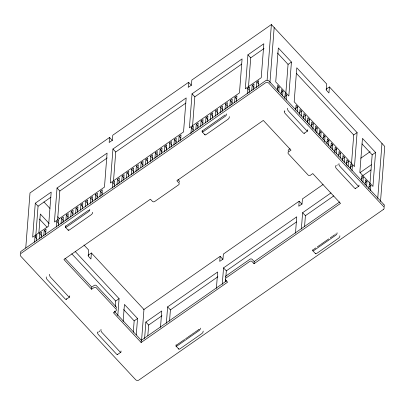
<?xml version="1.0" encoding="UTF-8"?>
<svg xmlns="http://www.w3.org/2000/svg" width="405" height="405" viewBox="0 0 405 405"><rect width="100%" height="100%" fill="white"/><g stroke="black" fill="none" stroke-linecap="round" stroke-linejoin="round"><path stroke-width="0.61" d="M216.407 288.34L217.657 271.983L167.624 306.889L166.369 323.251M25.763 247.971L29.995 192.962L109.542 137.467L112.322 140.454M35.286 203.199L32.668 237.178L48.565 226.086L51.182 192.107L35.286 203.199L38.065 206.185L35.787 235.761M34.582 242.241L34.997 236.798L36.85 235.507L36.43 240.95M38.87 232.885L40.323 214.012L49.192 223.545M39.255 238.98L39.675 233.538L41.523 232.247L41.102 237.689M43.765 235.831L44.185 230.389L46.033 229.103L45.613 234.541M46.302 276.888L46.246 277.622A1.777 0.602 55.1 0 0 47.233 279.637L65.195 298.941A1.777 0.602 55.1 0 0 66.278 299.153L66.319 298.642M49.699 274.281L49.623 275.268A1.777 0.602 55.1 0 0 50.61 277.283L68.572 296.587A1.777 0.602 55.1 0 0 69.655 296.799L69.736 295.777M57.039 188.016L54.427 221.996L104.48 187.075L107.077 153.11L57.039 188.016L59.824 191.008L57.596 219.95M56.335 227.058L56.756 221.621L58.684 220.274L58.264 225.717M61.033 223.783L61.454 218.346L63.377 216.999L62.957 222.441M65.483 225.787L65.392 226.997A1.777 0.643 -42.9 0 0 66.602 226.982L88.411 211.764A1.777 0.643 -42.9 0 0 89.713 210.023L89.773 209.248M65.899 220.391L66.319 214.949L68.243 213.607L67.822 219.044M68.207 229.513L68.172 229.984A1.777 0.643 -42.9 0 0 69.382 229.974L91.191 214.756A1.777 0.643 -42.9 0 0 92.497 213.01L92.553 212.24M70.764 216.994L71.184 211.557L73.108 210.21L72.687 215.652M75.629 213.602L76.049 208.16L77.973 206.818L77.552 212.255M80.494 210.205L80.914 204.768L82.838 203.421L82.418 208.864M85.359 206.813L85.779 201.371L87.703 200.029L87.328 204.864M90.224 203.416L90.644 197.979L92.568 196.638L92.148 202.075M95.089 200.024L95.509 194.587L97.433 193.241L97.013 198.683M88.022 255.337L91.398 252.983L90.933 259.018L88.265 256.147L88.725 250.113L83.987 245.02M91.611 289.266L63.939 259.519L150.407 199.194L152.376 201.31A1.62 1.407 4.4 0 0 154.558 201.614L178.711 184.766A1.62 1.407 4.4 0 0 178.828 182.857L176.858 180.736L263.321 120.417L290.992 150.164L288.603 151.834A1.62 1.407 4.4 0 0 288.299 153.723L308.19 175.107A1.62 1.407 4.4 0 0 310.387 175.254L312.781 173.588L340.514 203.396L254.051 263.721L252.082 261.6A1.62 1.407 4.4 0 0 249.905 261.296L225.752 278.149A1.62 1.407 4.4 0 0 225.631 280.058L227.6 282.174L141.132 342.498L113.4 312.69L115.789 311.02A1.62 1.407 4.4 0 0 116.093 309.131L96.203 287.747A1.62 1.407 4.4 0 0 94.006 287.601L91.611 289.266L91.778 287.104L64.957 258.274M99.954 196.633L100.369 191.19L102.298 189.849L101.878 195.286M109.542 137.467L109.158 142.509L112.398 140.251L112.782 135.204L188.598 82.311L191.378 85.298M97.6 331.989L97.544 332.758A1.777 0.602 55.1 0 0 98.491 334.738L116.453 354.046A1.777 0.602 55.1 0 0 117.577 354.299L117.582 354.223M112.954 149.01L110.337 182.989L183.551 131.914L186.163 97.934L112.954 149.01L115.734 151.996L113.506 180.944M100.997 329.381L100.916 330.404A1.777 0.602 55.1 0 0 101.868 332.378L119.829 351.692A1.777 0.602 55.1 0 0 120.953 351.945L121.029 350.958M112.251 188.052L112.671 182.609L114.595 181.268L114.175 186.705M116.994 184.741L117.415 179.304L119.338 177.957L118.918 183.399M121.738 181.43L122.158 175.993L124.082 174.646L123.667 180.088M114.833 312.351L114.929 311.091M115.268 306.686L115.703 301.026L71.771 253.798M126.481 178.119L126.902 172.682L128.825 171.335L128.41 176.777M117.774 315.657L119.08 298.667L75.148 251.444M131.23 174.808L131.645 169.371L133.574 168.029L133.154 173.467M123.135 321.423L124.441 304.433L137.538 318.512L136.277 334.869M135.974 171.502L136.389 166.06L138.318 164.719L137.897 170.156M140.763 167.584L141.137 162.749L143.061 161.408L142.641 166.845M145.461 164.881L145.881 159.438L147.805 158.097L147.39 163.539M133.291 332.191L134.161 320.866L123.601 309.516M150.204 161.57L150.625 156.133L152.548 154.786L152.133 160.228M154.948 158.259L155.368 152.822L157.297 151.475L156.877 156.917M141.132 342.498L141.299 340.337L114.418 311.445M141.598 340.109L143.957 309.481L91.398 252.983M144.61 338.428L145.866 322.071L161.762 310.979L160.507 327.341M159.697 154.948L160.112 149.511L162.04 148.169L161.62 153.606M147.825 335.755L148.645 325.058L145.866 322.071M164.44 151.642L164.86 146.2L166.784 144.858L166.364 150.296M169.229 147.724L169.604 142.889L171.528 141.548L171.107 146.985M173.927 145.02L174.347 139.578L176.271 138.237L175.856 143.679M178.671 141.709L179.091 136.272L181.015 134.926L180.6 140.368M169.533 321.205L170.404 309.881L167.624 306.889M188.598 82.311L188.209 87.358L191.449 85.096L191.838 80.048L271.385 24.553L326.744 84.058L326.278 90.092L328.946 92.963L329.412 86.928L326.035 89.282M192.041 93.833L189.413 127.823L239.461 92.902L242.079 58.922L192.041 93.833L194.825 96.82L192.532 126.406M190.922 133.736L191.388 127.691L193.317 126.35L192.896 131.787M176.048 344.883L175.972 345.87A1.777 0.643 -42.9 0 0 177.188 345.855L198.997 330.637A1.777 0.643 -42.9 0 0 200.298 328.895L200.359 328.126M178.772 348.614L178.757 348.862A1.777 0.643 -42.9 0 0 179.967 348.847L201.776 333.629A1.777 0.643 -42.9 0 0 203.077 331.882L203.138 331.113M195.883 129.134L196.253 124.294L198.182 122.953L197.761 128.395M200.698 126.345L201.118 120.903L203.042 119.561L202.627 124.998M202.196 130.577L202.115 131.605A1.777 0.643 -42.9 0 0 203.285 131.625L225.094 116.412A1.777 0.643 -42.9 0 0 226.441 114.64L226.496 113.906M205.563 122.948L205.983 117.511L207.907 116.164L207.492 121.606M204.92 134.313L204.9 134.592A1.777 0.643 -42.9 0 0 206.064 134.612L227.873 119.399A1.777 0.643 -42.9 0 0 229.22 117.627L229.296 116.64M210.428 119.556L210.848 114.114L212.772 112.772L212.357 118.209M215.293 116.159L215.713 110.722L217.637 109.375L217.222 114.817M220.158 112.767L220.578 107.325L222.502 105.983L222.087 111.421M225.023 109.37L225.443 103.933L227.367 102.586L226.952 108.029M229.888 105.978L230.308 100.536L232.232 99.195L231.817 104.637M143.679 309.673L220.128 256.34L219.738 261.387L222.978 259.124L223.368 254.077L299.184 201.184L301.963 204.171M234.586 102.703L235.001 97.261L236.93 95.919L236.51 101.356M222.279 284.244L223.54 267.882L296.749 216.807L295.488 233.164M225.494 281.566L225.641 279.678M225.884 276.534L226.319 270.869L223.54 267.882M247.936 54.837L245.324 88.811L261.22 77.725L263.837 43.745L247.936 54.837L250.72 57.824L248.442 87.399M247.232 93.879L247.652 88.437L249.5 87.146L249.085 92.588M251.743 90.73L252.163 85.288L254.011 84.002L253.596 89.439M256.416 87.47L256.836 82.028L258.689 80.742L258.269 86.179M267.103 80.185L271.385 24.553M254.051 263.721L254.219 261.559L252.249 259.438A1.62 1.407 4.4 0 0 250.072 259.134L225.919 275.987A1.62 1.407 4.4 0 0 225.646 277.703M269.948 82.569L274.165 27.54M277.253 90.244L277.622 85.409L279.146 87.045L278.777 91.879M281.1 94.38L281.475 89.545L282.999 91.181L282.624 96.015M284.816 98.374L285.191 93.54L286.715 95.175L286.34 100.01M284.315 110.833L284.259 111.567A1.777 0.602 55.1 0 0 285.247 113.582L303.208 132.886A1.777 0.602 55.1 0 0 304.292 133.098L304.302 133.007M285.829 93.332L288.056 64.385L277.496 53.035M287.712 108.226L287.636 109.213A1.777 0.602 55.1 0 0 288.623 111.228L306.585 130.531A1.777 0.602 55.1 0 0 307.668 130.744L307.749 129.721M291.433 62.031L288.816 96.01L275.724 81.931L278.336 47.957L291.433 62.031L288.056 64.385M295.711 110.084L296.08 105.249L297.665 106.95L297.295 111.785M299.619 114.281L299.989 109.446L301.573 111.152L301.204 115.987M303.522 118.483L303.897 113.648L305.481 115.354L305.112 120.189M299.184 201.184L298.794 206.231L302.034 203.968L302.424 198.921L323.084 184.508M307.43 122.685L307.805 117.85L309.39 119.556L309.02 124.391M301.36 229.068L302.626 212.706L330.996 192.912M311.339 126.886L311.713 122.052L313.298 123.753L312.878 129.195M304.58 226.395L305.405 215.693L302.626 212.706M315.247 131.083L315.622 126.249L317.206 127.955L316.832 132.789M319.155 135.285L319.525 130.451L321.114 132.157L320.74 136.991M312.761 249.703L312.7 250.477A1.777 0.643 -42.9 0 0 313.87 250.498L335.674 235.285A1.777 0.643 -42.9 0 0 337.026 233.513L337.082 232.779M323.063 139.487L323.433 134.652L325.023 136.358L324.602 141.796M315.49 253.368L315.48 253.464A1.777 0.643 -42.9 0 0 316.649 253.484L338.458 238.272A1.777 0.643 -42.9 0 0 339.805 236.5L339.861 235.766M326.972 143.689L327.341 138.854L328.931 140.555L328.556 145.39M330.88 147.886L331.25 143.051L332.834 144.757L332.464 149.592M334.738 152.695L335.158 147.253L336.742 148.959L336.373 153.794M335.634 165.68L335.558 166.703A1.777 0.602 55.1 0 0 336.504 168.682L354.466 187.991A1.777 0.602 55.1 0 0 355.59 188.244L355.595 188.168M338.691 156.29L339.066 151.455L340.651 153.161L340.281 157.996M338.99 163.579L338.934 164.349A1.777 0.602 55.1 0 0 339.881 166.323L357.843 185.637A1.777 0.602 55.1 0 0 358.967 185.89L359.022 185.156M342.6 160.491L342.974 155.657L344.559 157.358L344.189 162.192M346.462 165.296L346.882 159.853L348.467 161.56L348.097 166.394M350.416 168.89L350.791 164.055L352.375 165.761L352.001 170.596M351.489 163.914L353.717 134.971L296.435 73.391M357.094 132.612L354.476 166.592L294.182 101.776L296.794 67.797L357.094 132.612L353.717 134.971M361.371 180.665L361.741 175.831L363.265 177.471L362.895 182.306M365.087 184.66L365.457 179.825L366.981 181.465L366.611 186.3M368.935 188.796L369.309 183.961L370.833 185.601L370.459 190.436M369.947 183.754L372.175 154.811L362.04 143.912M375.551 152.457L372.934 186.432L359.842 172.358L362.46 138.378L375.551 152.457L372.175 154.811M377.738 198.435L381.971 143.426M380.518 201.422L384.75 146.413L329.412 86.928M38.065 206.185L50.883 197.24M59.824 191.008L107.279 157.899M115.734 151.996L185.849 103.078M194.825 96.82L241.76 64.071M250.72 57.824L264.05 48.524M277.217 88.391L279.146 87.045M281.07 92.527L282.999 91.181M284.786 96.522L286.715 95.175M295.255 108.636L297.665 106.95M299.644 112.499L301.573 111.152M303.553 116.701L305.481 115.354M306.98 121.237L309.39 119.556M311.369 125.099L313.298 123.753M66.197 299.381L69.574 297.027M304.211 133.326L307.587 130.972M315.277 129.301L317.206 127.955M91.778 287.104L94.168 285.439A1.62 1.407 4.4 0 1 96.365 285.586L116.26 306.97A1.62 1.407 4.4 0 1 116.458 308.245M290.005 148.807L288.77 149.673A1.62 1.407 4.4 0 0 288.309 151.318M318.7 133.837L321.114 132.157M323.094 137.7L325.023 136.358M327.002 141.902L328.931 140.555M330.905 146.104L332.834 144.757M115.703 301.026L119.08 298.667M334.813 150.306L336.742 148.959M338.722 154.502L340.651 153.161M342.63 158.704L344.559 157.358M98.962 331.533L99.422 331.214M99.59 331.098L99.686 331.032A1.245 1.083 4.4 0 1 99.817 330.951M336.408 165.878L336.671 165.696M337.547 165.078L337.755 164.941A1.245 1.083 4.4 0 1 337.967 164.835M346.538 162.906L348.467 161.56M360.789 158.203L370.089 151.713M349.966 167.442L352.375 165.761M134.161 320.866L137.538 318.512M360.06 172.636L371.339 164.764M148.645 325.058L161.98 315.758M170.404 309.881L217.86 276.772M226.319 270.869L296.435 221.95M305.405 215.693L333.776 195.898M362.839 175.623L371.046 169.898M361.336 178.813L363.265 177.471M117.48 354.537L120.857 352.178M355.494 188.482L358.87 186.123M365.052 182.807L366.981 181.465M141.299 340.337L226.729 280.736M254.219 261.559L339.643 201.958M368.904 186.948L370.833 185.601M176.939 344.807L184.65 339.43M185.632 338.747L187.596 337.375M188.092 337.031L191.555 334.611M192.056 334.262L194.557 332.515M195.058 332.166L198.739 329.599M315.854 247.89L313.708 249.389A1.245 1.083 4.4 0 0 313.399 249.698M317.388 246.822L320.39 244.726M320.892 244.377L328.784 238.874M330.247 237.851L332.196 236.495M332.677 236.155L334.601 234.814M256.836 82.028L258.425 83.739M252.163 85.288L254.148 87.424M247.652 88.437L249.242 90.143M235.001 97.261L236.591 98.972M230.308 100.536L232.293 102.673M225.443 103.933L227.428 106.07M220.578 107.325L222.563 109.461M215.713 110.722L217.698 112.853M210.848 114.114L212.833 116.25M205.983 117.511L207.968 119.642M201.118 120.903L203.102 123.039M196.253 124.294L198.237 126.431M202.166 131.843L204.95 134.83M312.751 250.715L315.53 253.702M191.388 127.691L193.372 129.828M179.091 136.272L180.681 137.978M174.347 139.578L176.332 141.715M169.604 142.889L171.588 145.025M164.86 146.2L166.845 148.336M160.112 149.511L162.101 151.647M155.368 152.822L157.353 154.958M177.977 179.597L178.995 180.696A1.62 1.407 4.4 0 1 179.233 182.169M150.625 156.133L152.609 158.264M145.881 159.438L147.471 161.149M141.137 162.749L143.122 164.886M136.389 166.06L138.378 168.196M220.128 256.34L222.907 259.327M131.645 169.371L133.635 171.507M126.902 172.682L128.886 174.818M122.158 175.993L124.143 178.124M117.415 179.304L119.399 181.435M112.671 182.609L114.256 184.321M100.369 191.19L102.359 193.327M95.509 194.587L97.494 196.719M90.644 197.979L92.629 200.116M85.779 201.371L87.764 203.507M80.914 204.768L82.898 206.904M76.049 208.16L78.033 210.296M71.184 211.557L73.168 213.688M66.319 214.949L68.303 217.085M61.454 218.346L63.438 220.477M43.922 201.948L49.957 208.433M57.707 216.771L59.864 219.085M65.453 227.251L68.232 230.237M176.038 346.123L178.818 349.11M56.756 221.621L58.345 223.327M39.482 219.09L47.086 227.261M44.185 230.389L45.77 232.1M39.675 233.538L41.659 235.675M34.997 236.798L36.587 238.504M383.96 204.621L268.834 80.868A2.481 2.157 4.4 0 0 265.822 80.56L21.085 251.302A2.481 2.157 4.4 0 0 20.458 253.155M383.96 204.621A2.481 2.157 4.4 0 1 384.163 206.56M335.507 234.181A1.245 1.083 4.4 0 1 335.937 233.989M198.936 329.488A1.245 1.083 4.4 0 1 199.387 329.361M176.54 345.318A1.245 1.083 4.4 0 1 176.762 344.959M202.561 131.007A1.245 1.083 4.4 0 1 202.895 130.471L224.881 115.131A1.245 1.083 4.4 0 1 225.322 114.969M65.797 226.8A1.245 1.083 4.4 0 1 65.812 226.39M65.888 226.198A1.245 1.083 4.4 0 1 66.167 225.858L88.148 210.524A1.245 1.083 4.4 0 1 89.065 210.377M284.781 111.264A1.245 1.083 4.4 0 1 284.882 111.081M98.05 332.308A1.245 1.083 4.4 0 1 98.172 332.13M383.5 209.4L138.763 380.143A2.481 2.157 4.4 0 1 135.756 379.834L20.625 256.081A2.481 2.157 4.4 0 1 20.918 253.464L265.655 82.721A2.481 2.157 4.4 0 1 268.667 83.03L383.793 206.783A2.481 2.157 4.4 0 1 383.5 209.4"/></g></svg>
